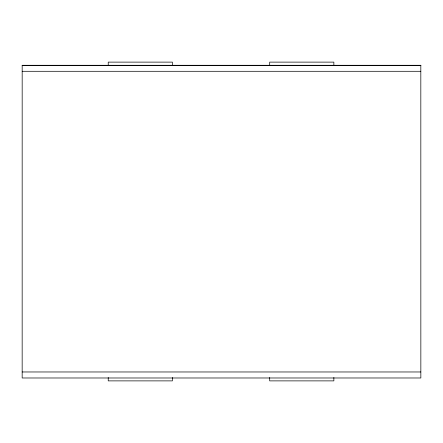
<?xml version="1.0" encoding="UTF-8"?>
<svg xmlns="http://www.w3.org/2000/svg" width="443" height="443" viewBox="0 0 443 443"><rect width="100%" height="100%" fill="white"/><g stroke="black" fill="none" stroke-linecap="round" stroke-linejoin="round"><path stroke-width="0.66" d="M22.15 65.337L420.85 65.337M22.178 71.295L420.822 71.295M22.178 371.97L420.822 371.97M333.861 65.52L333.861 62.12L269.698 62.12L269.698 65.52M333.861 377.48L333.861 380.88L269.698 380.88L269.698 377.48M172.393 65.52L172.393 62.12L108.23 62.12L108.23 65.52M172.393 377.48L172.393 380.88L108.23 380.88L108.23 377.48M420.822 65.282L22.178 65.282L22.161 377.99L420.85 377.984L420.822 65.282"/></g></svg>
